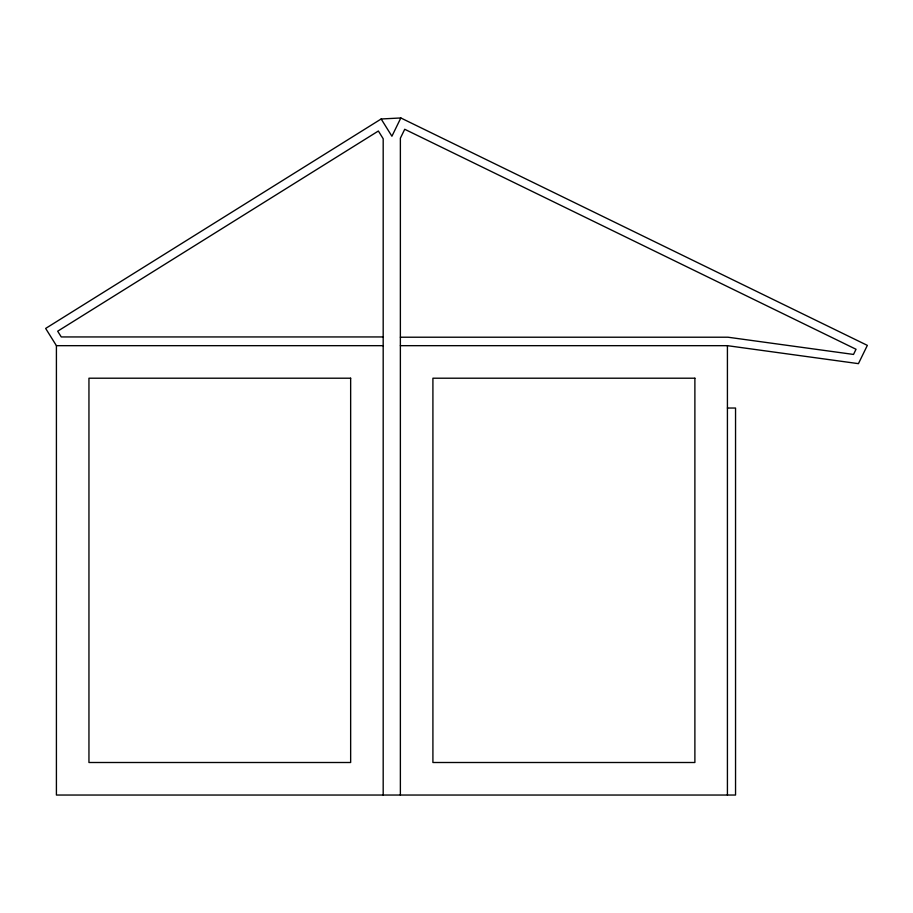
<?xml version="1.0" encoding="UTF-8"?>
<svg xmlns="http://www.w3.org/2000/svg" width="913" height="913" viewBox="0 0 913 913"><rect width="100%" height="100%" fill="white"/><g stroke="black" fill="none" stroke-linecap="round" stroke-linejoin="round"><path stroke-width="1.37" d="M400.373 345.673L727.421 345.673L858.437 363.648L867.35 345.376L400.83 117.96L391.917 136.242L381.155 118.987L45.65 328.429L56.412 345.673L56.412 795.04L735.547 795.04L735.547 408.031L727.421 408.031M381.155 118.987L400.83 117.96M383.186 336.943L61.262 336.943L57.679 331.202L378.37 131.016L383.186 138.742L383.186 795.04M400.373 337.217L727.992 337.217L853.518 354.438L856.04 349.268L404.721 129.269L400.373 138.194L400.373 795.04M56.412 345.673L383.186 345.673M727.421 345.673L727.421 795.04M350.649 378.21L88.949 378.21L88.949 762.503L350.649 762.503L350.649 378.21M694.884 378.21L432.91 378.21L432.91 762.503L694.884 762.503L694.884 378.21"/></g></svg>
